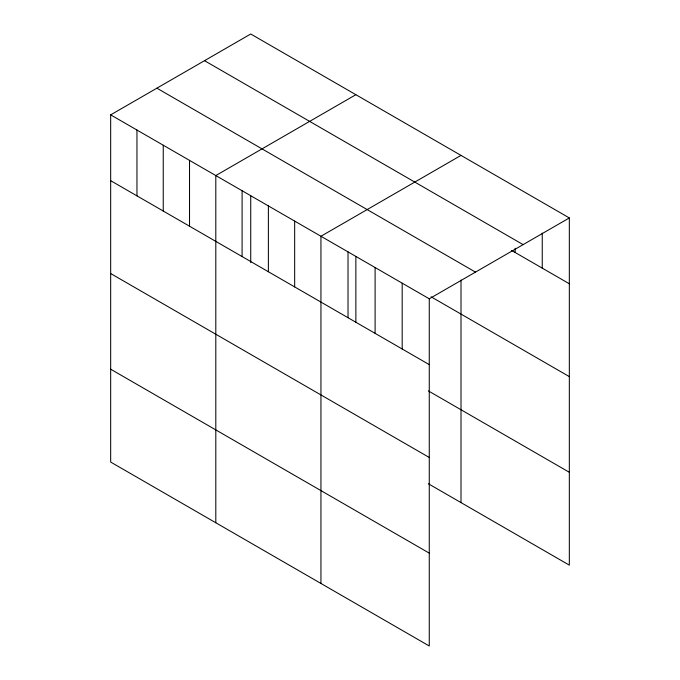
<?xml version="1.0" encoding="UTF-8"?>
<svg xmlns="http://www.w3.org/2000/svg" width="680" height="680" viewBox="0 0 680 680"><rect width="100%" height="100%" fill="white"/><g stroke="black" fill="none" stroke-linecap="round" stroke-linejoin="round"><path stroke-width="1.02" d="M110.67 114.86L429.267 298.8L429.267 646L110.67 462.06L110.67 114.86L250.733 34L569.33 217.94L569.33 565.139L428.375 483.76M355.87 94.698L215.806 175.559L215.806 522.759M461.006 155.397L320.943 236.266L320.943 583.457M429.267 298.8L569.33 217.94M204.51 60.681L523.107 244.621M511.555 250.41L569.33 283.764M156.893 88.179L475.49 272.119M431.094 296.811L569.33 376.618M110.67 180.684L429.267 364.625M428.375 390.906L569.33 472.285M110.67 273.538L429.267 457.478M110.67 369.206L429.267 553.146M542.249 233.096L542.249 268.132M515.168 248.251L515.168 252.493M461.006 280.032L461.006 502.596M402.186 283.169L402.186 348.993M375.105 267.529L375.105 333.361M355.87 256.462L355.87 322.303M348.024 251.898L348.024 317.721M294.661 221.085L294.661 286.909M268.379 205.912L268.379 271.736M250.733 195.763L250.733 262.625M242.097 190.74L242.097 256.564M189.524 160.386L189.524 226.21M163.243 145.214L163.243 211.038M136.96 130.033L136.96 195.865"/></g></svg>
